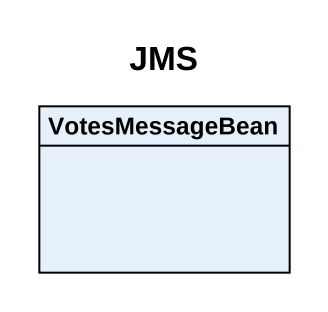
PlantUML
@startuml
title JMS
hide circle
hide empty members
class VotesMessageBean
@enduml
